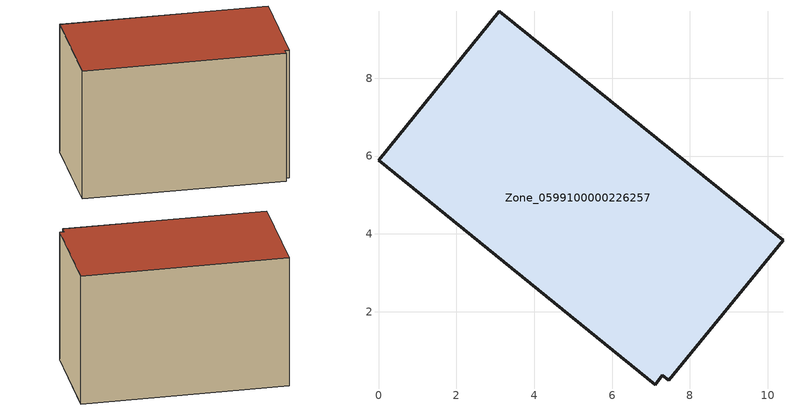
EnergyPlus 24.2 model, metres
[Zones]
Zone_0599100000226257
 floor ground (C_G): 7.46,0.24 7.29,0.36 7.11,0.13 0,5.89 3.11,9.72 10.39,3.84 z0
 wall outside (C_F): 10.39,3.84 3.11,9.72 0,5.89 7.11,0.13 7.29,0.36 7.46,0.24 10.39,3.84 z0:6.2
 roof outside (C_R): 7.29,0.36 7.46,0.24 10.39,3.84 3.11,9.72 0,5.89 7.11,0.13 z6.2
[BUILDING]
Pand.0599100000226257: North Axis=0; Terrain=City; Loads Convergence Tolerance Value=0.04; Temperature Convergence Tolerance Value=0.4; Solar Distribution=FullExterior; Maximum Number of Warmup Days=25; Minimum Number of Warmup Days=1
[Site:Location]
Rotterdam.The.Hague.AP_ZH_NLD Design_Conditions: Latitude=51.96; Longitude=4.45; Time Zone=1; Elevation=-4.5
[SITE:GROUNDTEMPERATURE:BUILDINGSURFACE]
18, 18, 18, 18, 18, 18, 18, 18, 18, 18, 18, 18
[MATERIAL] Thermal Absorptance=0.9; Solar Absorptance=0.7; Visible Absorptance=0.7
Name | Roughness | Thickness | Conductivity | Density | Specific Heat
G.TI.1946 | MediumSmooth | 0.15 | 1 | 540 | 1210
F.TI.1946 | Rough | 0.3 | 0.857143 | 1920 | 840
R.TI.1946 | MediumRough | 0.2 | 0.1 | 1500 | 1000
[CONSTRUCTION]
C_G: G.TI.1946
C_F: F.TI.1946
C_R: R.TI.1946
[ZONE]
Zone_0599100000226257: Type=1; Multiplier=1; Ceiling Height=Autocalculate; Volume=Autocalculate; Floor Area=autocalculate; Part of Total Floor Area=Yes
[ZONEINFILTRATION:DESIGNFLOWRATE]
Infil_Zone_0599100000226257: Zone or ZoneList or Space or SpaceList=Zone_0599100000226257; Schedule=AlwaysOn; Design Flow Rate Calculation Method=Flow/Area; Flow Rate per Floor Area=0.003; Constant Term Coefficient=1; Temperature Term Coefficient=0; Velocity Term Coefficient=0; Velocity Squared Term Coefficient=0
[HVACTEMPLATE:ZONE:IDEALLOADSAIRSYSTEM]
Zone_0599100000226257: Maximum Heating Supply Air Temperature=50; Minimum Cooling Supply Air Temperature=13; Maximum Heating Supply Air Humidity Ratio=0.0156; Minimum Cooling Supply Air Humidity Ratio=0.0077; Heating Limit=NoLimit; Cooling Limit=NoLimit; Dehumidification Control Type=ConstantSensibleHeatRatio; Cooling Sensible Heat Ratio=0.7; Dehumidification Setpoint=60; Humidification Control Type=None; Humidification Setpoint=30; Outdoor Air Method=None; Outdoor Air Flow Rate per Person=0.00944; Outdoor Air Flow Rate per Zone Floor Area=0; Outdoor Air Flow Rate per Zone=0; Demand Controlled Ventilation Type=None; Outdoor Air Economizer Type=NoEconomizer; Heat Recovery Type=None; Sensible Heat Recovery Effectiveness=0.7; Latent Heat Recovery Effectiveness=0.65
[ZONECONTROL:THERMOSTAT]
ThermostatControl_Zone_0599100000226257: Zone or ZoneList=Zone_0599100000226257; Control Type Schedule=DualSetpointControlType; Control 1=Thermostat_Zone_0599100000226257; Temperature Difference Between Cutout And Setpoint=0
[THERMOSTATSETPOINT:DUALSETPOINT]
Thermostat_Zone_0599100000226257: Heating Setpoint Temperature Schedule=HeatingSetpoint_Zone_0599100000226257; Cooling Setpoint Temperature Schedule=CoolingSetpoint_Zone_0599100000226257
[SCHEDULE:COMPACT]
HeatingSetpoint_Zone_0599100000226257: Through: 12/31, For: AllDays, Until: 24:00, 21
CoolingSetpoint_Zone_0599100000226257: Through: 12/31, For: AllDays, Until: 24:00, 24
DualSetpointControlType: Through: 12/31, For: AllDays, Until: 24:00, 4
AlwaysOn: Through: 12/31, For: AllDays, Until: 24:00, 1
